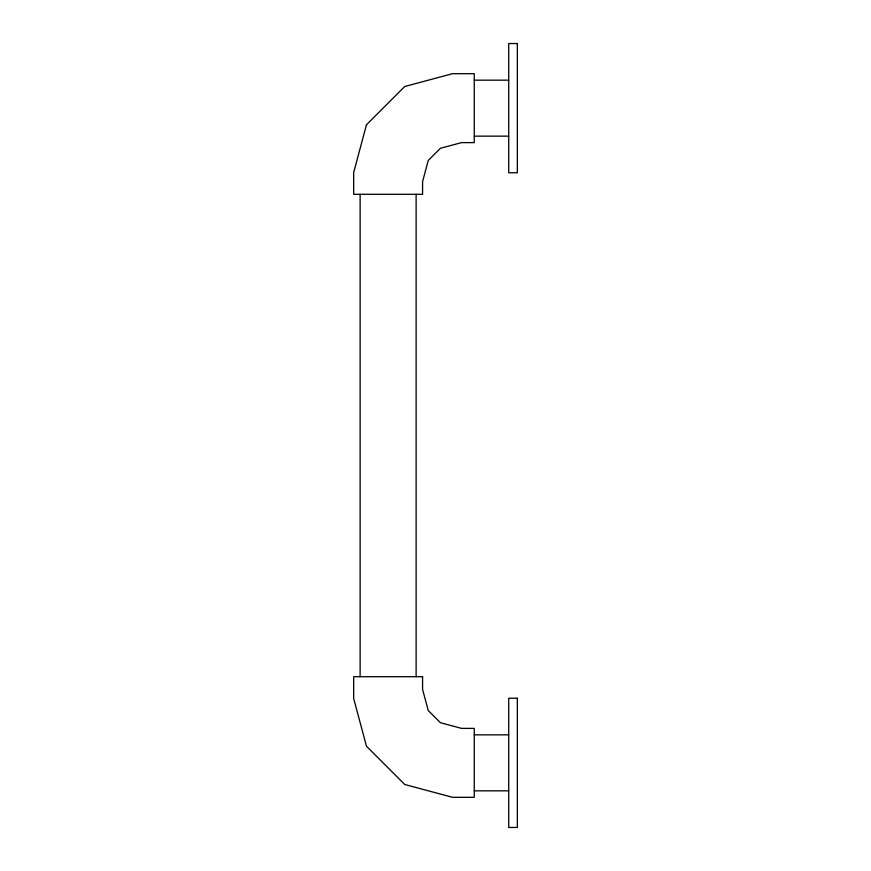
<?xml version="1.0" encoding="UTF-8"?>
<svg xmlns="http://www.w3.org/2000/svg" width="871" height="871" viewBox="0 0 871 871"><rect width="100%" height="100%" fill="white"/><g stroke="black" fill="none" stroke-linecap="round" stroke-linejoin="round"><path stroke-width="1.31" d="M474.26 80.165L508.718 80.165M474.26 136.148L508.718 136.148M474.26 734.852L508.718 734.852M474.26 790.835L508.718 790.835M416.12 194.298L416.12 676.702M360.126 194.298L360.126 676.702M366.462 124.782L353.67 172.534L353.67 194.298L422.577 194.298L422.577 181.604L428.249 160.449L440.41 148.288L461.576 142.615L474.26 142.615L474.26 73.697L452.495 73.697L404.743 86.501L366.462 124.782M517.33 43.55L508.718 43.55L508.718 172.763L517.33 172.763L517.33 43.55M422.577 676.702L353.67 676.702L353.67 698.466L366.462 746.218L404.743 784.499L452.495 797.303L474.26 797.303L474.26 728.385L461.576 728.385L440.41 722.712L428.249 710.551L422.577 689.397L422.577 676.702M517.33 698.237L508.718 698.237L508.718 827.45L517.33 827.45L517.33 698.237"/></g></svg>
